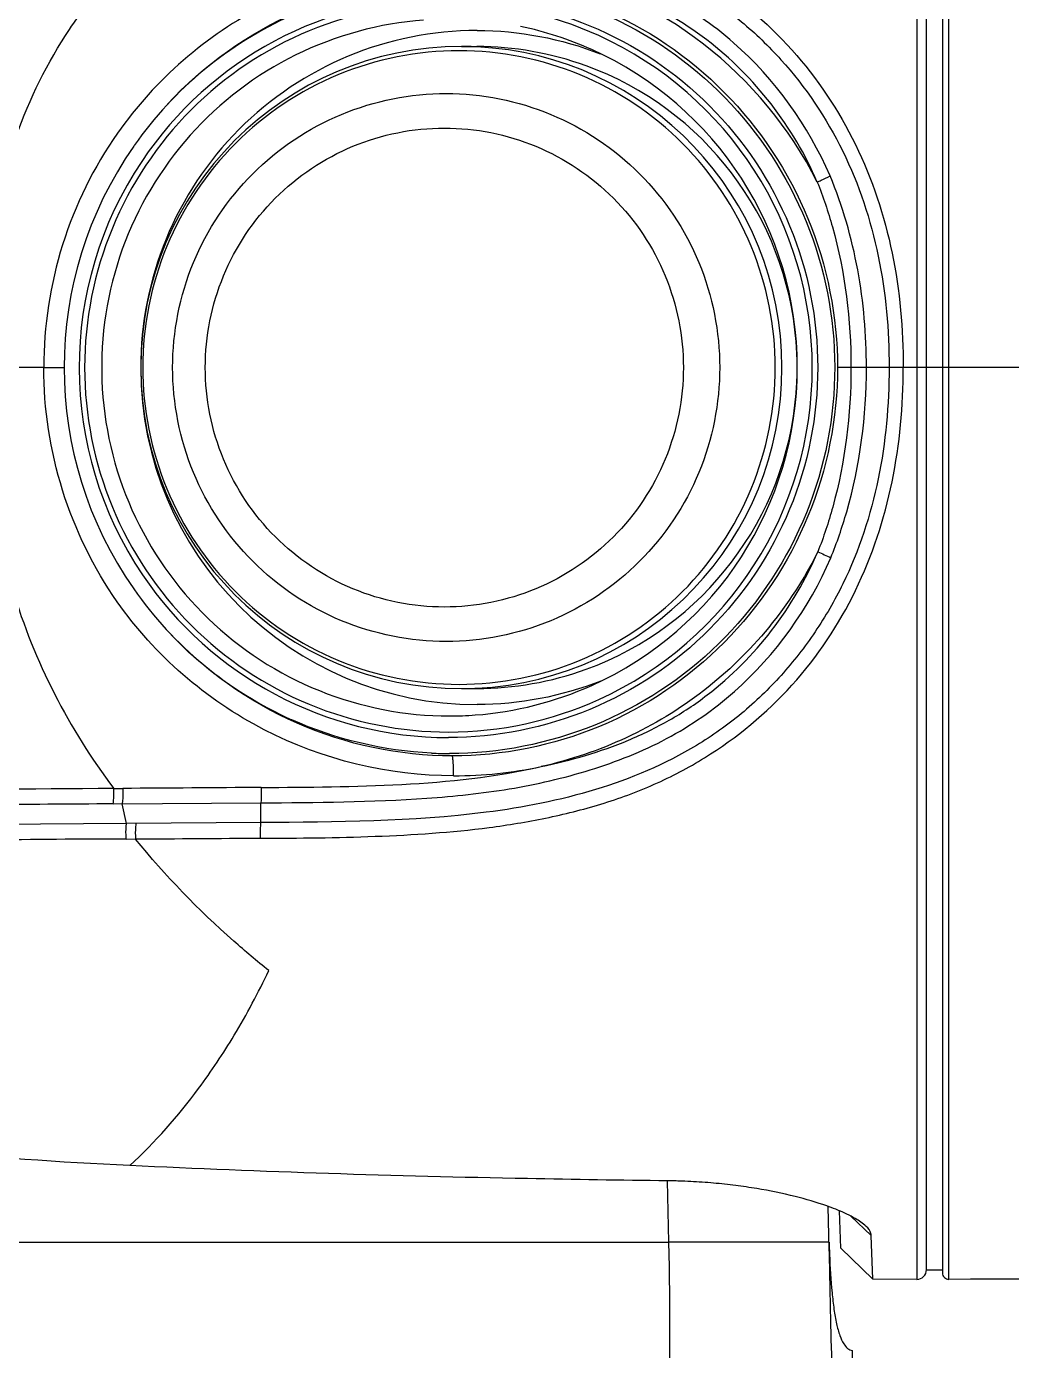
# Model space of a CAD drawing. Header units: millimetres. Extents: x 0 to 1173, y -4 to 841.
# Drawn here: x 362.77 to 387.31, y 688.99 to 721.99 of the extents above; entities that cross this region are included whole.
import ezdxf

# ---------------------------------------------------------------- set-up
doc = ezdxf.new("R2010")
doc.units = ezdxf.units.MM
doc.header["$LTSCALE"] = 65.395
doc.layers.get('0').update_dxf_attribs({"linetype": 'CONTINUOUS'})

msp = doc.modelspace()

# ---------------------------------------------------------------- linework, layer by layer
at = {"color": 7, "linetype": 'Continuous'}
for p, q in [((384.951, 738.5969), (384.9511, 690.768)), ((385.1911, 691.008), (385.1911, 738.3572)), ((385.5911, 738.4365), (385.5911, 690.9283)), ((385.7514, 690.7683), (385.7515, 738.1319)), ((373.6088, 721.4912), (373.9872, 721.4912)), ((365.4404, 719.0055), (365.4546, 719.0257)), ((363.2009, 713.4912), (361.6199, 713.4912)), ((438.1511, 713.4912), (382.9753, 713.4912)), ((373.6088, 705.4912), (373.9872, 705.4912)), ((364.9294, 702.6181), (368.6065, 702.6434)), ((365.2625, 702.1273), (365.1537, 702.6197)), ((368.6099, 702.1506), (368.6065, 702.6433)), ((365.2625, 702.127), (347.4014, 702.0082)), ((368.6099, 702.1505), (365.2625, 702.1273)), ((365.2518, 701.7409), (365.4839, 701.7426)), ((378.7276, 693.2235), (378.7677, 691.6929)), ((382.771, 691.5098), (382.743, 692.5846)), ((383.0574, 691.5413), (383.0248, 692.4752)), ((383.8183, 691.8576), (383.3047, 692.345)), ((360.2545, 691.6929), (378.7677, 691.6929)), ((382.7708, 691.5189), (382.7669, 691.6723)), ((383.8554, 690.7692), (383.8183, 691.8577)), ((383.8553, 690.7693), (383.0574, 691.5413)), ((385.1911, 691.008), (385.5911, 691.008)), ((384.9511, 690.768), (383.8554, 690.7692)), ((383.3511, 619.6245), (383.3511, 688.9983))]:
    msp.add_line(p, q, dxfattribs=at)
for centre, radius, start, end in [((373.4295, 713.5397), 10.1334, 26.83088, 77.66504), ((373.2857, 713.5148), 9.1968, 90.01922, 146.22369), ((373.2821, 713.5246), 9.0496, 65.55179, 89.99714), ((373.3158, 713.5096), 9.6034, 114.22231, 144.94321), ((373.2968, 713.4922), 8.6835, 65.80895, 78.14114), ((374.0068, 713.5002), 8.3916, 90.06363, 180.15393), ((373.2566, 713.4912), 9.0911, 294.50135, 65.49238), ((373.6124, 713.4946), 7.9968, 90.02555, 180.02441), ((373.6088, 713.5401), 7.9511, 87.27405, 89.99966), ((373.5992, 713.4993), 7.9928, 359.94183, 87.21918), ((373.9762, 713.4612), 8.03, 70.06621, 89.92136), ((373.2827, 713.4912), 8.6908, 294.27356, 65.72649), ((373.973, 713.4975), 7.9972, 4.60272, 69.95558), ((373.342, 713.4912), 9.6355, 145.08974, 214.9231), ((373.317, 713.4912), 9.236, 146.21013, 214.01247), ((373.9348, 713.4884), 8.0362, 4.02699, 4.64545), ((373.963, 713.4902), 8.008, 0.89406, 4.02859), ((374.0067, 713.4821), 8.3915, 180.03014, 269.9367), ((373.6124, 713.4878), 7.9968, 179.97657, 269.97445), ((373.5992, 713.4831), 7.9928, 272.78119, 0.05805), ((373.9686, 713.492), 8.0023, 356.25149, 359.40278), ((373.9729, 713.4849), 7.9972, 290.04445, 355.4249), ((373.9365, 713.4939), 8.0344, 355.38203, 356.25317), ((409.1215, 766.1003), 63.0968, 245.031223, 245.353014), ((373.2856, 713.4675), 9.1967, 213.99943, 269.98102), ((373.3158, 713.4728), 9.6036, 214.90968, 245.78486), ((373.9762, 713.5212), 8.03, 270.07864, 289.93379), ((373.6086, 713.4474), 7.9562, 270.00192, 272.72606), ((373.2907, 713.5233), 8.7162, 274.34879, 294.13876), ((373.9942, 713.4679), 8.3772, 291.60605, 291.86716), ((373.2821, 713.4578), 9.0495, 270.00276, 294.44201), ((373.3073, 713.4589), 8.6508, 270.00075, 274.27142), ((373.3068, 713.4533), 9.582, 267.3349, 269.99982), ((373.4334, 713.6314), 10.3134, 269.88114, 282.07092), ((404.39, 692.259), 21.631, 181.49955, 181.78156), ((403.7527, 692.2386), 20.9935, 181.78012, 182.33172), ((384.9511, 691.008), 0.24, 269.9878, 0.00182), ((385.7511, 690.9283), 0.16, 180, 270.08962)]:
    msp.add_arc(centre, radius, start, end, dxfattribs=at)
for points, knots in [([(368.6035, 725.2178), (369.5553, 725.2121), (371.4586, 725.2003), (374.3078, 725.0146), (377.11, 724.4647), (379.7428, 723.3347), (381.9469, 721.4914), (383.5413, 719.0969), (384.4469, 716.3599), (384.6138, 714.4456), (384.6142, 713.4912)], [0, 0, 0, 0, 0.1254156, 0.2507901, 0.3757357, 0.5000514, 0.6240876, 0.7488046, 0.8742358, 1, 1, 1, 1]), ([(368.6099, 724.8306), (369.5508, 724.8244), (371.4273, 724.8122), (374.2283, 724.636), (376.9665, 724.1046), (379.1062, 723.196), (380.6031, 722.1358), (381.9226, 720.8633), (383.2231, 718.9333), (384.0982, 716.278), (384.2619, 714.4197), (384.2619, 713.4912)], [0, 0, 0, 0, 0.1272071, 0.2536818, 0.3789304, 0.5026923, 0.5643069, 0.6259986, 0.7497721, 0.8744762, 1, 1, 1, 1]), ([(382.7912, 718.2685), (382.2474, 719.5204), (381.0056, 721.2592), (378.736, 722.8186), (376.8102, 723.5751), (374.7971, 724.0394), (372.0526, 724.3169), (369.9845, 724.3315), (368.6065, 724.3407)], [0, 0, 0, 0, 0.2487718, 0.3733471, 0.4981094, 0.6234084, 0.7488642, 1, 1, 1, 1]), ([(361.9589, 717.157), (362.0801, 717.8083), (362.4855, 719.4161), (363.415, 721.3821), (364.5997, 722.974), (365.3106, 723.6716), (365.6986, 723.9765)], [0, 0, 0, 0, 0.2507344, 0.6257014, 0.8132046, 1, 1, 1, 1]), ([(373.4219, 723.666), (372.6064, 723.6739), (370.9692, 723.4623), (368.6553, 722.6073), (366.6104, 721.2213), (365.5045, 719.9972), (365.0355, 719.3298)], [0, 0, 0, 0, 0.250002, 0.5000339, 0.7499475, 1, 1, 1, 1]), ([(382.4716, 718.1142), (381.8781, 719.4876), (380.4301, 721.3766), (377.7914, 722.8614), (376.3331, 723.2846), (375.5942, 723.4393)], [0, 0, 0, 0, 0.4982587, 0.7485916, 1, 1, 1, 1]), ([(366.2793, 720.0512), (367.1787, 721.0259), (369.3981, 722.6155), (372.0704, 723.1778), (373.389, 723.1786)], [0, 0, 0, 0, 0.5014573, 1, 1, 1, 1]), ([(373.7523, 723.1007), (374.9815, 723.0435), (377.4442, 722.4419), (380.5048, 720.2172), (382.5063, 716.9986), (383.1466, 713.2624), (382.334, 709.5599), (380.1855, 706.4377), (377.0251, 704.3577), (374.5373, 703.8713), (373.3068, 703.8713)], [0, 0, 0, 0, 0.1248863, 0.2498438, 0.3748978, 0.5000157, 0.6251291, 0.7501723, 0.8751186, 1, 1, 1, 1]), ([(373.389, 723.1786), (374.6352, 723.1794), (377.1577, 722.6778), (380.3393, 720.5154), (382.4699, 717.298), (382.9753, 714.7525), (382.9753, 713.4912)], [0, 0, 0, 0, 0.248619, 0.4974172, 0.7483792, 1, 1, 1, 1]), ([(373.2826, 722.7116), (374.4794, 722.7116), (376.9001, 722.2312), (379.9586, 720.1797), (382.0056, 717.1106), (382.7234, 713.4913), (382.0056, 709.8719), (379.9586, 706.8028), (376.9002, 704.7512), (374.4795, 704.2708), (373.2826, 704.2708)], [0, 0, 0, 0, 0.1248839, 0.2498329, 0.3748812, 0.4999986, 0.625115, 0.7501626, 0.8751135, 1, 1, 1, 1]), ([(373.2826, 722.5741), (372.1035, 722.5741), (369.719, 722.1009), (366.7061, 720.08), (364.6896, 717.0566), (363.9825, 713.4913), (364.6895, 709.9259), (366.706, 706.9025), (369.7189, 704.8815), (372.1035, 704.4083), (373.2826, 704.4083)], [0, 0, 0, 0, 0.124884, 0.2498328, 0.374881, 0.4999985, 0.625115, 0.7501626, 0.8751135, 1, 1, 1, 1]), ([(372.6632, 722.1503), (371.5654, 722.0682), (369.3784, 721.4726), (366.6876, 719.4216), (364.9536, 716.5097), (364.4335, 713.1603), (365.2006, 709.8588), (367.1459, 707.0841), (369.9815, 705.2391), (372.2067, 704.8081), (373.3074, 704.8081)], [0, 0, 0, 0, 0.1248902, 0.2498501, 0.3749068, 0.5000253, 0.6251367, 0.7501762, 0.8751181, 1, 1, 1, 1]), ([(381.4241, 713.4912), (381.4241, 714.518), (381.0142, 716.5934), (379.2622, 719.2176), (376.6394, 720.9752), (373.5451, 721.5918), (370.4509, 720.9752), (367.8283, 719.2178), (366.0762, 716.5937), (365.6661, 714.5181), (365.6661, 713.4912)], [0, 0, 0, 0, 0.1251179, 0.2501801, 0.3751285, 0.5000046, 0.6248745, 0.7498082, 0.8748624, 1, 1, 1, 1]), ([(366.4101, 713.4912), (366.4101, 714.3793), (366.7646, 716.1744), (368.2799, 718.4441), (370.5484, 719.9644), (373.2249, 720.4978), (375.9015, 719.9644), (378.17, 718.4441), (379.6852, 716.1744), (380.0398, 714.3793), (380.0398, 713.4912)], [0, 0, 0, 0, 0.1251214, 0.2501672, 0.3751177, 0.5, 0.6248823, 0.7498328, 0.8748786, 1, 1, 1, 1]), ([(365.0355, 719.3298), (364.4421, 718.4854), (363.518, 716.5991), (363.1972, 714.5232), (363.2009, 713.4912)], [0, 0, 0, 0, 0.5000033, 1, 1, 1, 1]), ([(367.2246, 713.4912), (367.2246, 714.2674), (367.5345, 715.8362), (368.8587, 717.8198), (370.8412, 719.1484), (373.1803, 719.6145), (375.5195, 719.1485), (377.5021, 717.8199), (378.8264, 715.8363), (379.1363, 714.2674), (379.1363, 713.4912)], [0, 0, 0, 0, 0.1251249, 0.2501671, 0.3751154, 0.4999956, 0.6248748, 0.7498246, 0.8748717, 1, 1, 1, 1]), ([(382.4717, 718.1142), (382.5029, 718.1286), (382.6099, 718.179), (382.7193, 718.2253), (382.7912, 718.2685)], [0, 0, 0, 0, 0.2912186, 1, 1, 1, 1]), ([(382.4719, 718.1135), (382.6175, 717.7481), (383.1182, 716.2561), (383.3116, 714.6693), (383.3115, 713.4911)], [0, 0, 0, 0, 0.250289, 1, 1, 1, 1]), ([(383.6971, 713.4911), (383.6947, 714.3058), (383.5593, 715.9382), (383.1034, 717.5168), (382.7912, 718.2685)], [0, 0, 0, 0, 0.5002435, 1, 1, 1, 1]), ([(361.6199, 713.4913), (361.6328, 711.6272), (361.9973, 708.7995), (363.3895, 705.3274), (364.3843, 703.7412), (364.9418, 703.0005)], [0, 0, 0, 0, 0.5004731, 0.7511163, 1, 1, 1, 1]), ([(365.0313, 707.6516), (364.4392, 708.4966), (363.5177, 710.3842), (363.2, 712.4593), (363.2009, 713.4913)], [0, 0, 0, 0, 0.4999616, 1, 1, 1, 1]), ([(363.2009, 713.4913), (363.3204, 713.4914), (363.4912, 713.4895), (363.6621, 713.4928), (363.7134, 713.4907)], [0, 0, 0, 0, 0.6997278, 1, 1, 1, 1]), ([(365.6661, 713.4912), (365.6661, 712.4644), (366.0761, 710.389), (367.8281, 707.7648), (370.4508, 706.0072), (373.5452, 705.3906), (376.6394, 706.0072), (379.262, 707.7646), (381.0141, 710.3887), (381.4241, 712.4643), (381.4241, 713.4912)], [0, 0, 0, 0, 0.1251179, 0.2501801, 0.3751285, 0.5000046, 0.6248745, 0.7498082, 0.8748624, 1, 1, 1, 1]), ([(380.0398, 713.4912), (380.0398, 712.6031), (379.6852, 710.808), (378.17, 708.5383), (375.9015, 707.018), (373.2249, 706.4846), (370.5484, 707.018), (368.2799, 708.5383), (366.7646, 710.808), (366.4101, 712.6031), (366.4101, 713.4912)], [0, 0, 0, 0, 0.1251214, 0.2501672, 0.3751177, 0.5, 0.6248823, 0.7498328, 0.8748786, 1, 1, 1, 1]), ([(379.1363, 713.4912), (379.1363, 712.715), (378.8264, 711.1462), (377.5021, 709.1626), (375.5197, 707.834), (373.1805, 707.3679), (370.8414, 707.8339), (368.8588, 709.1625), (367.5345, 711.1461), (367.2246, 712.715), (367.2246, 713.4912)], [0, 0, 0, 0, 0.1251249, 0.2501671, 0.3751154, 0.4999956, 0.6248748, 0.7498246, 0.8748717, 1, 1, 1, 1]), ([(368.6031, 701.7642), (369.5538, 701.7602), (371.4546, 701.7839), (373.8293, 701.9361), (375.7045, 702.2451), (377.0863, 702.5864), (378.4226, 703.0763), (380.0991, 703.9573), (381.9489, 705.486), (383.544, 707.8869), (384.4417, 710.6254), (384.6163, 712.5378), (384.6142, 713.4912)], [0, 0, 0, 0, 0.1252202, 0.2504022, 0.3129109, 0.3753365, 0.4376273, 0.4998774, 0.6241886, 0.7490709, 0.8744143, 1, 1, 1, 1]), ([(384.2619, 713.4912), (384.2619, 712.5634), (384.095, 710.7075), (383.3705, 708.485), (382.4426, 706.8882), (381.5947, 705.7986), (380.6031, 704.8419), (379.1039, 703.781), (376.9609, 702.8767), (373.2969, 702.1688), (370.4837, 702.1646), (368.6099, 702.1507)], [0, 0, 0, 0, 0.1253926, 0.250045, 0.3122167, 0.3742489, 0.4360504, 0.497754, 0.6215819, 0.7467378, 1, 1, 1, 1]), ([(382.9753, 713.4912), (382.9753, 712.232), (382.4711, 709.6882), (380.3347, 706.4744), (377.1492, 704.3145), (374.6246, 703.8122), (373.378, 703.8129)], [0, 0, 0, 0, 0.2511935, 0.5020978, 0.7513251, 1, 1, 1, 1]), ([(383.3115, 713.4911), (383.3116, 712.322), (383.119, 710.7478), (382.6298, 709.2644), (382.4869, 708.9006)], [0, 0, 0, 0, 0.7494574, 1, 1, 1, 1]), ([(382.8084, 708.752), (382.9617, 709.1258), (383.4883, 710.6531), (383.6937, 712.282), (383.6971, 713.4911)], [0, 0, 0, 0, 0.2504637, 1, 1, 1, 1]), ([(368.6065, 702.6433), (369.9858, 702.6529), (372.0566, 702.6639), (374.8039, 702.9491), (376.8213, 703.4136), (378.7532, 704.173), (381.025, 705.7462), (382.2687, 707.4932), (382.8084, 708.752)], [0, 0, 0, 0, 0.2507873, 0.3761272, 0.501332, 0.6262309, 0.7509855, 1, 1, 1, 1]), ([(375.5902, 703.546), (376.3316, 703.7005), (377.4313, 704.0192), (378.7976, 704.6804), (380.0604, 705.5223), (381.4115, 706.8803), (382.1878, 708.2031), (382.4868, 708.9007)], [0, 0, 0, 0, 0.2500041, 0.3749534, 0.4997634, 0.749502, 1, 1, 1, 1]), ([(382.4868, 708.9007), (381.8174, 707.5647), (379.8562, 705.1643), (377.0451, 703.8677), (375.5902, 703.5461)], [0, 0, 0, 0, 0.5007001, 1, 1, 1, 1]), ([(373.412, 703.3182), (371.7934, 703.3157), (368.5095, 704.1049), (365.9601, 706.3262), (365.0313, 707.6516)], [0, 0, 0, 0, 0.5000406, 1, 1, 1, 1]), ([(373.378, 703.8129), (372.0624, 703.8135), (369.3964, 704.3726), (367.1808, 705.9565), (366.2827, 706.928)], [0, 0, 0, 0, 0.4985705, 1, 1, 1, 1]), ([(373.412, 703.3181), (373.4111, 703.3821), (373.4071, 703.4986), (373.4037, 703.6531), (373.3883, 703.7485), (373.3881, 703.8032), (373.378, 703.8129)], [0, 0, 0, 0, 0.3866988, 0.7083247, 0.9152696, 1, 1, 1, 1]), ([(368.6146, 703.026), (369.7828, 703.0334), (372.1159, 703.0434), (374.453, 703.2851), (375.5902, 703.546)], [0, 0, 0, 0, 0.50032, 1, 1, 1, 1]), ([(364.9417, 703.0003), (360.7966, 702.9737), (355.0475, 702.9303), (349.2981, 702.8761), (347.6939, 702.8803)], [0, 0, 0, 0, 0.7209819, 1, 1, 1, 1]), ([(364.9294, 702.6181), (364.9333, 702.6439), (364.9462, 702.7711), (364.9466, 702.8993), (364.9419, 703.0008)], [0, 0, 0, 0, 0.2045505, 1, 1, 1, 1]), ([(365.166, 703.0025), (365.1676, 702.9677), (365.1703, 702.8401), (365.1675, 702.7116), (365.1537, 702.6197)], [0, 0, 0, 0, 0.2727981, 1, 1, 1, 1]), ([(368.6146, 703.0261), (368.616, 702.99), (368.6182, 702.8624), (368.6164, 702.7343), (368.6065, 702.6434)], [0, 0, 0, 0, 0.2834326, 1, 1, 1, 1]), ([(364.9293, 702.6183), (362.759, 702.6027), (358.6852, 702.5743), (353.3984, 702.5214), (349.817, 702.4886), (348.1388, 702.4919), (347.6739, 702.4919)], [0, 0, 0, 0, 0.3773393, 0.7082493, 0.9191716, 1, 1, 1, 1]), ([(365.2519, 701.7409), (365.2501, 701.7756), (365.2467, 701.9044), (365.249, 702.0341), (365.2625, 702.1273)], [0, 0, 0, 0, 0.2691176, 1, 1, 1, 1]), ([(365.4947, 702.129), (365.491, 702.1028), (365.4794, 701.9743), (365.4793, 701.8449), (365.4844, 701.7426)], [0, 0, 0, 0, 0.2053752, 1, 1, 1, 1]), ([(368.6031, 701.7642), (368.6017, 701.7981), (368.5987, 701.9269), (368.5998, 702.0562), (368.6099, 702.1506)], [0, 0, 0, 0, 0.2633597, 1, 1, 1, 1]), ([(365.252, 701.7411), (364.095, 701.7393), (361.8238, 701.7147), (358.5056, 701.6959), (355.3952, 701.6723), (352.6298, 701.6487), (350.3819, 701.6365), (348.7604, 701.6275), (347.7212, 701.6221), (347.2111, 701.6144), (347.0238, 701.6172)], [0, 0, 0, 0, 0.1904092, 0.3738092, 0.5460984, 0.7023158, 0.8289501, 0.9160634, 0.9691676, 1, 1, 1, 1]), ([(368.8047, 698.4629), (368.5087, 698.701), (367.3179, 699.7043), (366.2262, 700.8279), (365.4843, 701.7418)], [0, 0, 0, 0, 0.2440234, 1, 1, 1, 1]), ([(365.3412, 693.6051), (365.9773, 694.1829), (366.896, 695.2409), (368.0116, 696.9017), (368.5422, 697.9135), (368.8048, 698.4631)], [0, 0, 0, 0, 0.4298727, 0.6953444, 1, 1, 1, 1]), ([(378.7424, 693.2238), (377.5786, 693.2373), (373.1101, 693.305), (368.6423, 693.4427), (365.3412, 693.6051)], [0, 0, 0, 0, 0.2604371, 1, 1, 1, 1]), ([(382.7114, 692.5961), (382.4521, 692.6878), (381.8747, 692.8553), (381.1121, 693.0113), (380.4318, 693.1111), (379.8827, 693.1707), (379.4131, 693.2024), (379.0793, 693.2178), (378.887, 693.2199), (378.7905, 693.2273), (378.7424, 693.2238)], [0, 0, 0, 0, 0.2045222, 0.4463342, 0.5783283, 0.7157432, 0.8569039, 0.9283288, 0.9641495, 1, 1, 1, 1]), ([(382.9997, 692.4859), (382.977, 692.4953), (382.8816, 692.534), (382.7852, 692.57), (382.7114, 692.5961)], [0, 0, 0, 0, 0.2390302, 1, 1, 1, 1]), ([(383.6906, 692.0866), (383.6097, 692.1648), (383.3846, 692.3142), (383.1425, 692.4269), (382.9997, 692.4859)], [0, 0, 0, 0, 0.421443, 1, 1, 1, 1]), ([(431.6038, 692.5032), (427.7864, 692.1881), (418.2418, 691.5192), (402.9523, 690.913), (391.4834, 690.773), (385.7514, 690.7683)], [0, 0, 0, 0, 0.2503734, 0.6253294, 1, 1, 1, 1]), ([(383.8183, 691.8577), (383.8181, 691.8763), (383.8024, 691.9651), (383.7411, 692.0378), (383.6906, 692.0866)], [0, 0, 0, 0, 0.2093218, 1, 1, 1, 1]), ([(378.7678, 691.6929), (378.8106, 690.0587), (378.769, 687.1087), (378.6829, 684.1603), (378.6968, 682.846)], [0, 0, 0, 0, 0.5543257, 1, 1, 1, 1]), ([(382.7663, 691.6929), (382.7664, 691.6913), (382.756, 691.6942), (382.7454, 691.6909), (382.7192, 691.6926), (382.6696, 691.6917), (382.5816, 691.6933), (382.4503, 691.6944), (382.2828, 691.6956), (382.0818, 691.6953), (381.8488, 691.6942), (381.4811, 691.6929), (380.9608, 691.6948), (380.2782, 691.6928), (379.5377, 691.6902), (379.0276, 691.6917), (378.7677, 691.6929)], [0, 0, 0, 0, 0.0012098, 0.0048229, 0.0108279, 0.0192106, 0.0430494, 0.0761259, 0.1180794, 0.1685297, 0.2269862, 0.2928785, 0.4444361, 0.6173023, 0.8049812, 1, 1, 1, 1]), ([(383.205, 686.7828), (383.1413, 686.8354), (383.0398, 687.0234), (382.9528, 687.3765), (382.8899, 687.854), (382.8324, 688.6899), (382.8043, 689.9246), (382.7846, 690.9615), (382.7708, 691.5189)], [0, 0, 0, 0, 0.0516401, 0.1275316, 0.2283574, 0.3516295, 0.6514691, 1, 1, 1, 1]), ([(382.7766, 691.3845), (382.7895, 691.0678), (382.8175, 690.6118), (382.8819, 690.0359), (382.9416, 689.6791), (383.0222, 689.3855), (383.1229, 689.1475), (383.2614, 688.9976), (383.3511, 688.9983)], [0, 0, 0, 0, 0.3743714, 0.5394057, 0.6836099, 0.8026363, 0.8939951, 1, 1, 1, 1])]:
    msp.add_open_spline(points, degree=3, knots=knots, dxfattribs=at)
for points in [[(373.9974, 721.8912), (375.0377, 721.8912), (376.0955, 721.6903), (377.0634, 721.3092)], [(377.0789, 705.6793), (376.1067, 705.2943), (375.0431, 705.0912), (373.9974, 705.0912)], [(372.8612, 703.8817), (371.6684, 703.9372), (370.466, 704.2246), (369.3768, 704.7143)], [(364.9419, 703.0008), (365.0166, 702.9988), (365.0913, 703.0046), (365.166, 703.0025)], [(368.6147, 703.0261), (367.4652, 703.0178), (366.3157, 703.0101), (365.1662, 703.0026)], [(365.4846, 701.742), (366.5241, 701.7497), (367.5636, 701.7571), (368.6031, 701.7643)], [(365.3412, 693.605), (363.5998, 693.6912), (361.8539, 693.7837), (360.128, 694.0305)]]:
    msp.add_open_spline(points, degree=3, dxfattribs=at)

doc.saveas('drawing.dxf')
